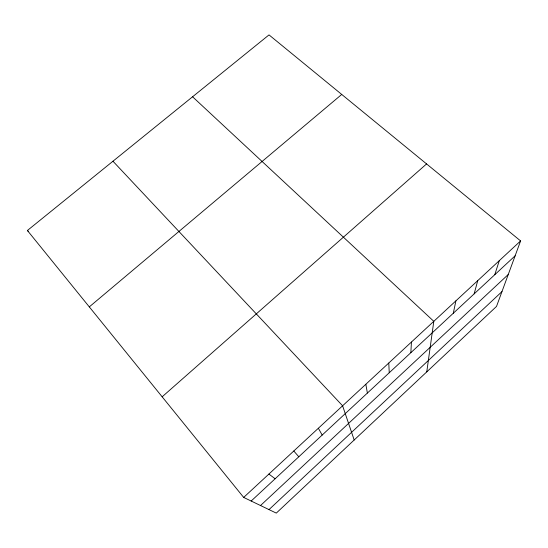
<?xml version="1.0" encoding="UTF-8"?>
<svg xmlns="http://www.w3.org/2000/svg" width="548" height="548" viewBox="0 0 548 548"><rect width="100%" height="100%" fill="white"/><g stroke="black" fill="none" stroke-linecap="round" stroke-linejoin="round"><path stroke-width="0.82" d="M410.849 352.679L411.432 342.041M426.762 371.893L433.804 321.32L192.574 96.777M453.299 313.244L455.902 300.852M474.15 293.872L477.733 280.631M494.762 274.719L499.297 260.656M520.6 240.921L496.522 306.414L276.288 513.106L243.675 497.426L27.4 230.489L269.02 34.894L520.6 240.921L243.675 497.426M269 509.606L501.968 291.605M260.526 505.53L508.256 274.507M251.169 501.03L515.134 255.793M162.153 396.807L426.577 163.927M89.303 306.887L341.733 94.441M268.904 474.061L275.137 478.76M27.4 230.489L28.626 231.612M112.963 161.222L342.603 405.794L354.186 440.003M293.796 451.004L298.804 456.772M318.361 428.248L322.176 435.064M365.838 384.271L367.379 393.06M388.779 363.029L389.244 372.75"/></g></svg>
